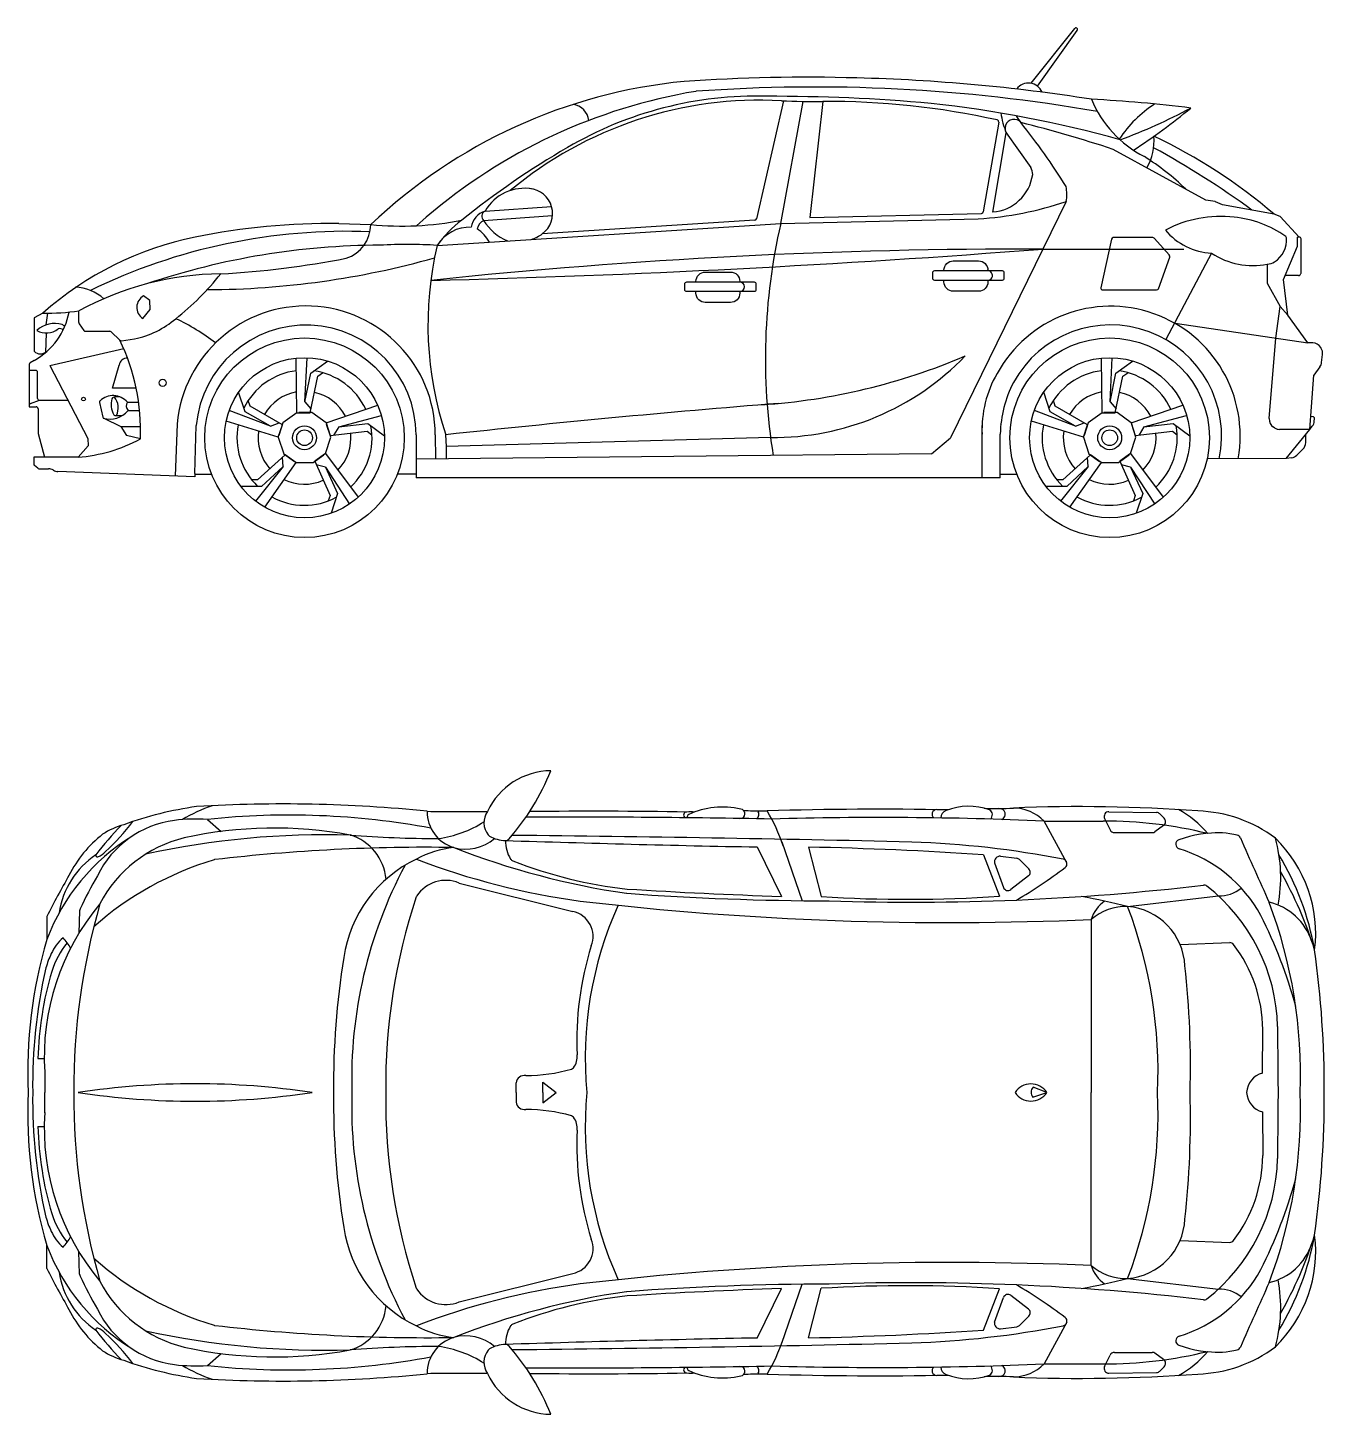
# Model space of a CAD drawing. Header units: millimetres. Extents: x 1.2 to 12.2, y 1.1 to 8.5.
# Drawn here: x 1.18 to 8.12, y 1.05 to 8.47 of the extents above; entities that cross this region are included whole.
import ezdxf

# ---------------------------------------------------------------- set-up
doc = ezdxf.new("R2010")
doc.units = ezdxf.units.MM

# ---------------------------------------------------------------- blocks, each defined once
blk = doc.blocks.new('*U1')
for p, q in [((0.0039, 0.0763), (-0.1443, -0.1076)), ((0.0156, 0.1401), (-0.1325, 0.0057)), ((0.0039, 0.0763), (-0.1112, -0.0293)), ((0.0039, 0.0763), (0, 0.1259)), ((0.0724, 0.0983), (0.0156, 0.1401)), ((0.0724, 0.0983), (0.1652, 0.0983)), ((0.1652, 0.0983), (0.222, 0.1401)), ((-0.1325, 0.0057), (-0.164, 0.0057)), ((-0.1112, -0.0293), (-0.222, -0.0293))]:
    blk.add_line(p, q)
blk.add_lwpolyline([(0.0724, 0.0983), (-0.096, -0.1401)])
blk = doc.blocks.new('*U2')
at = {"color": 0, "linetype": 'ByBlock', "lineweight": -2, "transparency": 16777216}
for p, rotation in [((6.9302, 6.53), 215.9999999999999), ((7.2014, 6.3909), 143.9999999999999), ((6.714, 6.3151), 287.9999999999999), ((7.1529, 6.0899), 71.99999999999994)]:
    blk.add_blockref('*U1', p, dxfattribs=dict(at, rotation=rotation))
blk.add_blockref('*U1', (6.8516, 6.043), dxfattribs=at)
blk = doc.blocks.new('*U3')
for p, q in [((0.0039, 0.0763), (-0.1443, -0.1076)), ((0.0156, 0.1401), (-0.1325, 0.0057)), ((0.0039, 0.0763), (-0.1112, -0.0293)), ((0.0039, 0.0763), (0, 0.1259)), ((0.0724, 0.0983), (0.0156, 0.1401)), ((0.0724, 0.0983), (0.1652, 0.0983)), ((0.1652, 0.0983), (0.222, 0.1401)), ((-0.1325, 0.0057), (-0.164, 0.0057)), ((-0.1112, -0.0293), (-0.222, -0.0293))]:
    blk.add_line(p, q)
blk.add_lwpolyline([(0.0724, 0.0983), (-0.096, -0.1401)])
blk = doc.blocks.new('*U4')
at = {"color": 0, "linetype": 'ByBlock', "lineweight": -2, "transparency": 16777216}
for p, rotation in [((6.9302, 6.53), 215.9999999999999), ((7.2014, 6.3909), 143.9999999999999), ((6.714, 6.3151), 287.9999999999999), ((7.1529, 6.0899), 71.99999999999994)]:
    blk.add_blockref('*U3', p, dxfattribs=dict(at, rotation=rotation))
blk.add_blockref('*U3', (6.8516, 6.043), dxfattribs=at)

msp = doc.modelspace()

# ---------------------------------------------------------------- linework, layer by layer
for p, q in [((6.5501, 8.1696), (6.7828, 8.4636)), ((6.5847, 8.154), (6.7964, 8.4528)), ((5.2261, 8.0751), (5.0817, 7.4449)), ((5.2107, 7.4192), (5.3308, 8.0725)), ((5.4355, 8.0729), (5.3665, 7.452)), ((6.3763, 7.9621), (6.294, 7.4823)), ((6.3442, 7.4813), (6.4168, 7.9047)), ((6.4168, 7.9047), (6.5475, 7.7199)), ((7.4837, 7.5455), (6.9886, 7.8161)), ((3.6291, 7.4865), (3.9848, 7.5116)), ((6.7381, 7.5371), (6.1191, 6.2741)), ((7.5336, 7.5371), (7.4837, 7.5455)), ((7.5742, 7.5201), (7.5359, 7.5365)), ((7.8494, 7.4699), (7.5742, 7.5201)), ((2.8477, 7.4201), (3.0185, 7.4141)), ((3.3142, 7.4531), (3.2625, 7.4078)), ((3.3735, 7.3024), (5.2107, 7.4192)), ((3.6219, 7.436), (3.99, 7.4621)), ((5.0725, 7.4371), (3.9355, 7.3648)), ((5.2107, 7.4192), (6.2662, 7.4445)), ((5.3665, 7.452), (6.2844, 7.474)), ((7.8819, 7.4571), (7.8494, 7.4699)), ((7.9838, 7.3471), (7.8819, 7.4571)), ((7.2003, 7.3443), (6.989, 7.3443)), ((7.9834, 7.3471), (7.9742, 7.3471)), ((7.9742, 7.2979), (7.9742, 7.3468)), ((6.6137, 7.2832), (7.367, 7.2832)), ((6.9792, 7.3364), (6.9224, 7.0765)), ((7.289, 7.2497), (7.2078, 7.3409)), ((7.8988, 7.1198), (7.9742, 7.2979)), ((7.9934, 7.1549), (7.9934, 7.3371)), ((7.2305, 7.071), (7.2909, 7.2397)), ((7.5153, 7.261), (7.2697, 6.7989)), ((7.8128, 7.2016), (7.8128, 7.1006)), ((7.9227, 6.9303), (7.8988, 7.1198)), ((7.9801, 7.1408), (7.9077, 7.1408)), ((7.9879, 7.1445), (7.9912, 7.1486)), ((6.9322, 7.0643), (7.221, 7.0643)), ((7.8128, 7.1006), (7.8823, 6.9755)), ((1.8363, 7.0084), (1.8035, 7.0326)), ((1.8381, 6.9592), (1.8363, 7.0084)), ((7.8594, 6.8068), (7.8823, 6.9755)), ((7.8823, 6.9755), (7.9227, 6.9303)), ((1.264, 6.9399), (1.2175, 6.9154)), ((1.2175, 6.9154), (1.2175, 6.7362)), ((1.2817, 6.8773), (1.2905, 6.94)), ((1.4569, 6.8896), (1.4573, 6.952)), ((1.7986, 6.912), (1.8381, 6.9592)), ((8.0301, 6.7812), (7.9227, 6.9303)), ((1.2815, 6.834), (1.279, 6.7304)), ((1.4586, 6.884), (1.4829, 6.8477)), ((1.4912, 6.8432), (1.6231, 6.8432)), ((1.6301, 6.8404), (1.6761, 6.7955)), ((7.3203, 6.8873), (8.0301, 6.7812)), ((1.3015, 6.6603), (1.6967, 6.7504)), ((1.6844, 6.7928), (1.7546, 6.8025)), ((7.8231, 6.3763), (7.8594, 6.8068)), ((8.0557, 6.7812), (8.0301, 6.7812)), ((8.1017, 6.7518), (8.0985, 6.7571)), ((1.2176, 6.6878), (1.1966, 6.6745)), ((8.1032, 6.6763), (8.1085, 6.7199)), ((1.1919, 6.6663), (1.1913, 6.6337)), ((1.2264, 6.6337), (1.1913, 6.6337)), ((1.1913, 6.6337), (1.1913, 6.4469)), ((1.2364, 6.484), (1.2364, 6.6237)), ((1.3015, 6.6603), (1.5043, 6.27)), ((1.636, 6.5384), (1.6718, 6.6623)), ((8.0399, 6.3184), (8.0624, 6.6081)), ((8.0944, 6.6535), (8.0624, 6.6081)), ((1.7637, 6.5384), (1.636, 6.5384)), ((1.1978, 6.4563), (1.2464, 6.474)), ((1.2464, 6.474), (1.3982, 6.474)), ((1.5671, 6.4618), (1.5845, 6.384)), ((1.7166, 6.4648), (1.7765, 6.4649)), ((1.1913, 6.4469), (1.1913, 6.4393)), ((1.1913, 6.4393), (1.2292, 6.4393)), ((1.2392, 6.4293), (1.2392, 6.2988)), ((1.7201, 6.4192), (1.7819, 6.4193)), ((8.0561, 6.3864), (8.0453, 6.3873)), ((1.5898, 6.3777), (1.6815, 6.3342)), ((1.6815, 6.3342), (1.7118, 6.2852)), ((1.6815, 6.3342), (1.7869, 6.3342)), ((1.9831, 6.3482), (1.9723, 6.0686)), ((2.0764, 6.0824), (2.0852, 6.3392)), ((6.2874, 6.0592), (6.2874, 6.3402)), ((7.852, 6.3262), (7.8462, 6.3299)), ((8.0399, 6.3184), (7.8788, 6.3184)), ((7.9134, 6.162), (8.0399, 6.3184)), ((8.0399, 6.3184), (8.0533, 6.335)), ((8.0643, 6.3626), (8.0653, 6.3757)), ((1.2396, 6.2962), (1.2734, 6.1699)), ((1.5061, 6.2303), (1.4525, 6.1699)), ((1.5043, 6.27), (1.5061, 6.2303)), ((1.7863, 6.2678), (1.7118, 6.2852)), ((3.2605, 6.2889), (3.2605, 6.0592)), ((3.3629, 6.2892), (3.3642, 6.161)), ((3.4187, 6.2897), (3.4205, 6.2266)), ((6.0163, 6.1884), (6.1191, 6.2741)), ((6.385, 6.0592), (6.385, 6.2938)), ((8.0182, 6.2485), (8.0183, 6.2917)), ((1.2858, 6.1699), (1.2153, 6.1699)), ((1.2153, 6.1699), (1.2153, 6.1334)), ((1.4525, 6.1699), (1.2858, 6.1699)), ((6.0163, 6.1884), (3.2605, 6.1599)), ((7.9134, 6.162), (7.4918, 6.1612)), ((7.9437, 6.1672), (7.9134, 6.162)), ((7.9701, 6.1807), (8.0031, 6.2128)), ((1.2369, 6.1106), (1.2189, 6.1257)), ((1.2433, 6.1082), (1.2941, 6.1082)), ((2.0764, 6.0646), (1.3453, 6.093)), ((2.0764, 6.0824), (2.0764, 6.0824)), ((2.0764, 6.0824), (2.0764, 6.0646)), ((2.1676, 6.0772), (2.0764, 6.0772)), ((3.2605, 6.0785), (3.1605, 6.0785)), ((6.385, 6.0592), (3.2605, 6.0592)), ((6.385, 6.0785), (6.4733, 6.0785)), ((2.1446, 4.2324), (2.2189, 4.1681)), ((6.9429, 4.2374), (6.9729, 4.176)), ((6.9658, 4.2734), (7.2209, 4.2691)), ((7.2381, 4.2618), (7.2616, 4.2383)), ((6.7411, 4.0006), (6.6192, 4.2238)), ((6.6192, 4.2238), (6.9356, 4.2238)), ((6.9954, 4.162), (7.1976, 4.162)), ((7.2586, 4.2004), (7.2122, 4.1668)), ((5.2157, 4.1129), (5.3246, 3.7966)), ((5.3595, 4.0843), (5.4268, 3.8192)), ((6.2943, 4.0434), (6.381, 3.8217)), ((6.3858, 4.0357), (6.4728, 4.0244)), ((6.4872, 4.0174), (6.5377, 3.9675)), ((6.3533, 4.0001), (6.4022, 3.8688)), ((3.4904, 3.8922), (4.0996, 3.7394)), ((6.5355, 3.93), (6.4413, 3.8567)), ((7.0658, 3.7669), (7.5513, 3.823)), ((1.4608, 3.7435), (1.4575, 3.6231)), ((6.8704, 3.6975), (6.8704, 2.7718)), ((7.3464, 3.5637), (7.6121, 3.5733)), ((7.7868, 2.876), (7.7884, 3.109)), ((1.2381, 2.953), (1.272, 2.9531)), ((1.2743, 2.8797), (1.2743, 2.7718)), ((3.7955, 2.7718), (3.7955, 2.8241)), ((3.9389, 2.7718), (3.9389, 2.8273)), ((3.9389, 2.8273), (4.01, 2.7718)), ((1.2743, 2.6638), (1.2743, 2.7718)), ((3.7955, 2.7718), (3.7955, 2.7194)), ((3.9389, 2.7718), (3.9389, 2.7162)), ((3.9389, 2.7162), (4.01, 2.7718)), ((6.5597, 2.7468), (6.6334, 2.7718)), ((6.6334, 2.7718), (6.561, 2.7996)), ((6.8704, 1.846), (6.8704, 2.7718)), ((7.7868, 2.6675), (7.7884, 2.4345)), ((1.2381, 2.5905), (1.272, 2.5905)), ((7.3464, 1.9798), (7.6121, 1.9702)), ((1.4608, 1.8), (1.4575, 1.9205)), ((3.4904, 1.6513), (4.0996, 1.8041)), ((5.2157, 1.4306), (5.3246, 1.747)), ((5.3595, 1.4592), (5.4268, 1.7243)), ((6.2943, 1.5001), (6.381, 1.7219)), ((7.0658, 1.7766), (7.5513, 1.7205)), ((6.3533, 1.5434), (6.4022, 1.6747)), ((6.5355, 1.6136), (6.4413, 1.6868)), ((6.4872, 1.5261), (6.5377, 1.576)), ((6.3858, 1.5078), (6.4728, 1.5191)), ((6.7411, 1.5429), (6.6192, 1.3197)), ((2.1446, 1.3112), (2.2189, 1.3754)), ((6.9429, 1.3061), (6.9729, 1.3675)), ((6.9954, 1.3815), (7.1976, 1.3815)), ((7.2586, 1.3431), (7.2122, 1.3767)), ((6.6192, 1.3197), (6.9356, 1.3197)), ((6.9658, 1.2702), (7.2209, 1.2744)), ((7.2381, 1.2817), (7.2616, 1.3052))]:
    msp.add_line(p, q)
for points in [[(6.0837, 7.1676), (6.0837, 7.17, -0.414214), (6.1337, 7.22), (6.2684, 7.22, -0.414214), (6.3184, 7.17), (6.3184, 7.1676)], [(4.7573, 7.1076), (4.7573, 7.11, -0.414214), (4.8073, 7.16), (4.942, 7.16, -0.414214), (4.992, 7.11), (4.992, 7.1076)], [(4.992, 7.0552), (4.992, 7.0472, -0.414214), (4.942, 6.9972), (4.8073, 6.9972, -0.414214), (4.7573, 7.0472), (4.7573, 7.0552)], [(6.3184, 7.1152), (6.3184, 7.1072, -0.414214), (6.2684, 7.0572), (6.1337, 7.0572, -0.414214), (6.0837, 7.1072), (6.0837, 7.1152)]]:
    msp.add_lwpolyline(points, format="xyb")
for points in [[(6.0342, 7.1676), (6.3942, 7.1676, -0.414214), (6.4042, 7.1576), (6.4042, 7.1252, -0.414214), (6.3942, 7.1152), (6.0342, 7.1152, -0.414214), (6.0242, 7.1252), (6.0242, 7.1576, -0.414214)], [(4.7079, 7.1076), (5.0679, 7.1076, -0.414214), (5.0779, 7.0976), (5.0779, 7.0652, -0.414214), (5.0679, 7.0552), (4.7079, 7.0552, -0.414214), (4.6979, 7.0652), (4.6979, 7.0976, -0.414214)]]:
    msp.add_lwpolyline(points, format="xyb", close=True)
for points in [[(5.156, 6.2758), (3.4205, 6.2266), (3.4212, 6.1615)], [(5.0845, 4.085), (5.2141, 3.8206)], [(1.2859, 3.7129), (1.2859, 3.591)], [(1.2859, 1.8307), (1.2859, 1.9526)], [(5.0845, 1.4585), (5.2141, 1.7229)]]:
    msp.add_lwpolyline(points)
for centre, radius in [((2.6638, 6.2738), 0.5337), ((6.97, 6.2738), 0.5337), ((2.6638, 6.2738), 0.4283), ((6.97, 6.2738), 0.4283), ((1.9052, 6.568), 0.0193), ((1.4817, 6.4803), 0.0099), ((2.6638, 6.2738), 0.0639), ((2.6638, 6.2738), 0.0419), ((6.97, 6.2738), 0.0639), ((6.97, 6.2738), 0.0419)]:
    msp.add_circle(centre, radius)
for centre, radius, start, end in [((6.7896, 8.4582), 0.0087, 321.63936, 141.63936), ((4.9668, 5.3659), 2.8268, 95.54751, 133.56708), ((5.3507, -1.3707), 9.5728, 88.40123, 93.93675), ((5.3745, -1.4504), 9.6518, 81.07423, 88.55548), ((6.5359, 8.0924), 0.0785, 22.33613, 143.78517), ((5.2456, 5.1975), 2.9695, 99.46244, 130.57115), ((5.0798, 6.1117), 1.9892, 88.39059, 120.48261), ((4.759, 8.1167), 0.01, 92.92796, 99.46244), ((5.3943, -0.5933), 8.7432, 80.05508, 94.17013), ((5.1605, -1.5302), 9.6303, 84.91283, 90.14788), ((7.4329, 8.3178), 0.6074, 202.5821, 242.84787), ((6.4833, 0.6441), 7.4505, 82.89959, 87.00944), ((5.0995, 5.9937), 2.0858, 86.84342, 129.80459), ((4.0858, 7.9582), 0.0997, 7.39812, 81.40469), ((5.38, 11.572), 3.4996, 267.28734, 270.90823), ((5.4607, 3.8789), 4.194, 77.49692, 90.34452), ((5.3557, 1.9297), 6.1678, 74.29217, 83.86948), ((6.7853, 8.0592), 0.3996, 186.84607, 202.74665), ((7.565, 7.5125), 0.6514, 122.957, 146.59635), ((5.9084, 10.8559), 3.1907, 290.49436, 297.95648), ((5.3793, 10.4745), 3.1685, 302.82193, 309.72418), ((6.3664, 7.9638), 0.01, 350.26838, 76.89576), ((6.4584, 7.9285), 0.0479, 40.5615, 220.76892), ((6.7907, 8.1929), 0.3768, 211.489, 218.77428), ((4.9824, 1.8377), 6.306, 71.44936, 76.12292), ((3.59, 5.6457), 3.7138, 32.0685, 38.54031), ((6.9119, 7.8631), 0.2957, 330.4803, 4.46492), ((5.9958, 5.312), 2.8447, 49.33808, 64.80762), ((6.3157, 3.9451), 4.4835, 120.04896, 128.82662), ((4.8886, 3.5866), 4.8298, 53.94996, 61.3395), ((6.4953, 7.6845), 0.063, 357.26823, 34.17462), ((6.4431, 6.6417), 1.3407, 45.88554, 57.89366), ((6.327, 7.7143), 0.2335, 274.21502, 351.92756), ((3.8403, 7.3643), 0.2439, 79.78073, 149.95443), ((3.8564, 7.4731), 0.1341, 306.17453, 84.87154), ((6.4512, 7.5738), 0.2892, 352.71461, 8.68105), ((6.1415, 9.3276), 1.8872, 273.79009, 288.43061), ((7.5319, 7.5273), 0.01, 66.86091, 80.42822), ((2.8096, 3.746), 3.6743, 89.40678, 101.47504), ((3.1828, 9.0379), 1.632, 264.22281, 281.3778), ((3.8879, 6.9355), 0.6319, 127.32728, 144.49932), ((3.6622, 7.3838), 0.1079, 107.83924, 171.64636), ((3.6557, 7.3728), 0.0717, 118.09025, 164.37783), ((3.644, 7.4586), 0.0316, 118.10345, 225.59555), ((3.8584, 7.581), 0.2774, 211.50303, 246.6887), ((5.0719, 7.4471), 0.01, 273.63641, 347.09068), ((8.3515, 6.6957), 3.223, 167.02792, 189.21314), ((6.2842, 7.484), 0.01, 271.37202, 350.26838), ((7.5611, 6.8323), 0.6251, 83.15032, 117.96271), ((7.5874, 6.9038), 0.5513, 54.01176, 84.97346), ((2.4242, 5.6363), 1.7451, 101.42054, 131.66908), ((2.8922, 4.2352), 3.1428, 87.77629, 115.91632), ((2.8265, 7.4163), 0.192, 288.26585, 359.36868), ((3.5458, 7.1983), 0.2013, 87.25911, 148.87348), ((3.4691, 7.2177), 0.2103, 29.14714, 56.01471), ((3.811, 7.5342), 0.2102, 288.04965, 306.32351), ((6.989, 7.3343), 0.01, 90, 167.67307), ((7.2003, 7.3343), 0.01, 41.65789, 90), ((7.5313, 7.6024), 0.3418, 219.62452, 267.32107), ((7.7747, 7.3322), 0.1411, 303.2414, 4.18148), ((7.9055, 7.3417), 0.01, 4.18148, 54.01176), ((7.9834, 7.3371), 0.01, 0, 90), ((3.08, 3.3594), 3.9442, 90.17333, 108.56683), ((3.2124, 4.993), 2.3151, 86.01101, 93.57641), ((5.1842, 6.8759), 1.8602, 166.74565, 198.36658), ((6.5318, -23.1736), 30.4569, 89.8461, 96.01665), ((1.7879, 69.47), 62.3737, 271.425396, 274.437352), ((2.1264, 11.6162), 4.5503, 270.23879, 285.71811), ((1.9364, 12.1287), 4.9862, 273.20865, 280.98678), ((7.2815, 7.243), 0.01, 340.28157, 41.65789), ((7.7369, 7.5966), 0.4022, 236.56751, 280.87376), ((7.803, 7.3001), 0.0989, 275.67266, 299.69472), ((2.2296, 5.5481), 1.6023, 90.50323, 118.81324), ((1.0265, 8.1), 1.5217, 308.58608, 321.38496), ((6.3168, 7.1414), 0.0263, 273.42837, 93.42837), ((7.9801, 7.1508), 0.01, 270, 321.03948), ((7.9834, 7.1549), 0.01, 321.03948, 0), ((1.43, 6.8395), 0.2394, 47.97883, 88.07698), ((4.9902, 7.0814), 0.0263, 273.92866, 86.07134), ((6.9322, 7.0743), 0.01, 167.67307, 270), ((7.221, 7.0743), 0.01, 270, 340.28157), ((1.8367, 6.9709), 0.0701, 118.27066, 237.09809), ((2.6717, 6.2875), 0.6912, 0.13707, 174.96662), ((6.9751, 6.2842), 0.6928, 349.79655, 151.27076), ((1.0398, 7.0135), 0.3711, 298.63172, 349.53943), ((1.2705, 8.384), 1.4442, 269.74351, 277.43356), ((1.6497, 7.2972), 0.5057, 281.9766, 310.12243), ((1.5042, 5.9015), 1.1137, 52.14898, 64.95905), ((1.3285, 6.743), 0.1422, 73.63824, 132.40921), ((1.2838, 6.9344), 0.1005, 239.33235, 308.58704), ((1.3557, 6.8352), 0.0226, 40.57915, 114.12819), ((1.3283, 6.8116), 0.0788, 47.22481, 59.3261), ((1.4669, 6.8895), 0.01, 179.58447, 213.79945), ((1.4912, 6.8532), 0.01, 213.79945, 270), ((1.6231, 6.8332), 0.01, 45.66825, 90), ((2.6717, 6.2875), 0.5888, 0.13707, 174.96662), ((6.9751, 6.2842), 0.5931, 348.03858, 151.27076), ((1.6831, 6.8027), 0.01, 225.66825, 277.93677), ((0.6771, 6.3116), 1.11, 357.73943, 25.84784), ((8.0557, 6.7312), 0.05, 31.11021, 90), ((8.0589, 6.726), 0.05, 353.06152, 31.11021), ((1.2519, 6.7724), 0.0499, 226.45007, 311.04591), ((1.7141, 6.6562), 0.0427, 85.59253, 171.91242), ((4.8877, 9.7644), 3.3216, 273.83112, 293.22159), ((5.1742, 7.6937), 1.4181, 269.26128, 316.17782), ((8.0536, 6.6823), 0.05, 324.81358, 353.06152), ((1.2019, 6.6661), 0.01, 122.15133, 178.87405), ((1.2264, 6.6237), 0.01, 0, 90), ((2.6638, 6.2738), 0.3611, 96.94321, 154.06376), ((2.6638, 6.2738), 0.3611, 24.94321, 82.06376), ((6.8874, 6.3166), 0.6005, 149.95943, 182.2577), ((6.97, 6.2738), 0.3611, 96.94321, 154.06376), ((6.97, 6.2738), 0.3611, 24.94321, 82.06376), ((7.0106, 6.2816), 0.6257, 152.62332, 178.87863), ((1.2013, 6.4469), 0.01, 110.07766, 180), ((1.2464, 6.484), 0.01, 180, 270), ((1.5769, 6.4639), 0.01, 133.38689, 192.57106), ((1.6402, 6.397), 0.1021, 41.6021, 133.38689), ((1.7453, 6.4521), 0.1155, 164.55036, 208.57406), ((1.6436, 6.4802), 0.01, 107.86402, 164.55036), ((1.6635, 6.4183), 0.075, 79.27196, 107.86402), ((1.5763, 6.4338), 0.0911, 333.28567, 39.22637), ((1.7468, 6.4442), 0.0366, 145.74853, 223.08655), ((2.6638, 6.2738), 0.2484, 99.75893, 149.76854), ((2.6638, 6.2738), 0.2484, 27.75893, 77.76854), ((10.2043, -56.2485), 62.9053, 94.563814, 96.19259), ((6.97, 6.2738), 0.2484, 99.75893, 149.76854), ((6.97, 6.2738), 0.2484, 27.75893, 77.76854), ((1.2292, 6.4293), 0.01, 0, 90), ((1.5941, 6.3867), 0.01, 195.95836, 244.63513), ((1.6232, 6.5001), 0.1262, 253.64755, 320.11875), ((1.6512, 6.4035), 0.01, 221.91959, 263.18978), ((1.6699, 6.5601), 0.1676, 263.18978, 277.30312), ((8.0554, 6.3765), 0.01, 355.56276, 85.56276), ((2.6638, 6.2738), 0.3611, 168.94321, 226.06376), ((2.6638, 6.2738), 0.2484, 171.75893, 221.76854), ((2.6638, 6.2738), 0.3611, 312.94321, 10.06376), ((6.3851, 6.3449), 0.0001, 171.98417, 180), ((6.97, 6.2738), 0.3611, 168.94321, 226.06376), ((6.97, 6.2738), 0.2484, 171.75893, 221.76854), ((6.9697, 6.274), 0.3614, 312.95548, 10.00782), ((7.8729, 6.3721), 0.05, 175.17976, 237.66441), ((7.8788, 6.3684), 0.05, 237.66441, 270), ((8.0145, 6.3664), 0.05, 321.03702, 355.56276), ((1.2492, 6.2988), 0.01, 180, 194.99823), ((1.2492, 6.2986), 0.01, 180, 200.15414), ((1.3914, 6.9959), 0.8283, 274.23249, 298.469), ((2.6638, 6.2738), 0.2484, 315.75893, 5.76854), ((6.97, 6.2738), 0.2484, 315.75893, 5.76854), ((7.9682, 6.2486), 0.05, 314.26816, 359.9108), ((7.9352, 6.2165), 0.05, 279.74867, 314.26816), ((1.2253, 6.1334), 0.01, 180, 229.91654), ((1.2433, 6.1182), 0.01, 229.91654, 270), ((1.2941, 6.0582), 0.05, 57.90169, 90), ((1.3472, 6.1429), 0.05, 237.90169, 267.77417), ((2.6638, 6.2738), 0.2484, 243.75893, 293.76854), ((6.97, 6.2738), 0.2484, 243.75893, 293.76854), ((2.6638, 6.2738), 0.3611, 240.94321, 298.06376), ((6.97, 6.2738), 0.3611, 240.94321, 298.06376), ((3.9862, 4.112), 0.3809, 90.76638, 154.63882), ((2.7923, 4.9709), 1.2813, 318.87635, 338.09413), ((2.4546, 3.4897), 0.8643, 109.23126, 120.90228), ((2.5477, -3.3444), 7.6595, 84.21182, 93.44944), ((6.2167, 3.9745), 0.3282, 70.18187, 111.7903), ((2.3604, 2.3759), 1.9446, 98.08745, 109.94538), ((2.0848, 3.3019), 0.9324, 86.32742, 97.18532), ((2.5817, 0.1056), 4.1499, 79.47089, 96.04626), ((3.518, 4.2721), 0.1979, 178.84232, 253.75084), ((3.5038, 12.2893), 8.0154, 268.6871, 270.98768), ((3.7296, 4.215), 0.1063, 145.52697, 218.29386), ((4.0648, -52.1902), 56.4351, 88.88549, 90.22038), ((4.2134, -23.6803), 27.9564, 88.98484, 90.70897), ((4.7073, 4.2558), 0.016, 85.00322, 244.68357), ((4.7288, 4.04), 0.2325, 84.81397, 94.96853), ((4.7278, 4.2431), 0.0182, 120.82482, 186.09001), ((4.9006, 3.8603), 0.438, 77.33378, 114.56909), ((4.9942, 4.2625), 0.0253, 266.29075, 84.50972), ((5.0713, 4.741), 0.4631, 262.45407, 268.7447), ((5.1051, 5.9541), 1.6766, 268.49862, 271.13216), ((5.0664, 4.2596), 0.0277, 300.31774, 40.44599), ((5.7362, -15.0795), 19.3665, 88.90592, 91.7695), ((4.3208, 3.793), 0.9504, 18.31429, 30.67494), ((5.7452, -16.1152), 20.3577, 87.53945, 91.64022), ((6.0444, 4.26), 0.0246, 88.73462, 232.40551), ((6.1083, 4.2396), 0.0419, 108.68111, 179.39962), ((6.3686, 5.448), 1.1578, 266.56238, 274.2839), ((6.3111, 4.2569), 0.0314, 313.42085, 57.35005), ((6.3807, 4.2598), 0.0306, 295.49363, 96.74397), ((6.8119, -4.1631), 8.464, 85.73536, 92.41655), ((6.4499, 4.0529), 0.2406, 45.26793, 88.7666), ((6.9654, 4.2484), 0.025, 89.05386, 206.06529), ((7.2204, 4.2441), 0.025, 45.02436, 89.05386), ((7.244, 4.2206), 0.025, 305.92915, 45.02436), ((7.0865, 3.8179), 0.53, 39.74476, 61.73569), ((7.4207, 3.5568), 0.721, 52.8629, 88.35827), ((1.9989, 3.6304), 0.6673, 128.43005, 153.03286), ((2.7902, 3.1017), 1.5589, 135.21447, 142.83668), ((2.0365, 3.6969), 0.5344, 97.33823, 153.99843), ((1.8113, 3.7984), 0.4213, 105.74003, 122.64288), ((0.8365, 4.9067), 1.1389, 312.05496, 322.97207), ((2.5025, 1.9565), 2.2297, 79.51917, 102.50268), ((3.3021, 4.7165), 0.5912, 277.54671, 302.91856), ((6.944, 1.9347), 2.2891, 76.0974, 90.20981), ((6.9954, 4.187), 0.025, 206.06529, 270), ((7.1976, 4.187), 0.025, 270, 305.92915), ((7.5496, 3.5564), 0.6041, 87.71053, 110.3445), ((7.5505, 3.7558), 0.4049, 75.39751, 98.02128), ((2.3246, 3.1968), 1.111, 121.72917, 159.21981), ((2.1821, 3.4618), 0.6909, 103.58098, 152.5011), ((2.7842, -0.4048), 4.5555, 88.44072, 102.30431), ((3.3138, -5.6763), 9.7595, 89.1263, 96.64254), ((2.8297, 3.8898), 0.2709, 4.79236, 73.16068), ((3.3755, 10.0076), 5.8772, 265.43848, 270.04133), ((3.5171, 3.5522), 0.5327, 95.87086, 118.60619), ((3.5263, 4.308), 0.2347, 254.26259, 310.86621), ((4.9903, 7.9829), 4.1893, 248.61313, 261.6971), ((3.6658, 4.1646), 0.025, 218.29386, 240.08407), ((3.7405, 4.2945), 0.1748, 240.08407, 269.28051), ((3.7386, 4.1446), 0.025, 269.28051, 318.87635), ((3.9227, 4.1176), 0.1844, 179.36451, 211.78529), ((6.9568, 103.0836), 99.0163, 268.137274, 268.916481), ((2.3499, -144.417), 148.5708, 88.626382, 89.450972), ((4.8856, -17.4353), 21.5248, 86.24769, 88.73839), ((5.7418, -1.0205), 5.1343, 78.99965, 88.10666), ((7.3482, 4.0994), 0.025, 110.3445, 253.02807), ((7.6463, 4.1234), 0.025, 23.78661, 75.39751), ((50.7026, 23.1015), 47.0284, 203.78661, 204.24631), ((7.0989, 3.9211), 0.7858, 349.16898, 15.53975), ((7.3607, 3.6217), 0.7109, 352.93401, 45.83297), ((1.802, 3.6654), 0.4555, 123.91722, 171.47788), ((2.6769, 2.3682), 1.7216, 106.75571, 131.48065), ((1.5547, 4.0396), 0.00786, 150.20337, 301.06946), ((1.5212, 4.1303), 0.1045, 291.06332, 318.48972), ((2.1878, 3.9928), 0.025, 96.64254, 106.75571), ((3.5581, 3.3955), 0.6909, 115.36692, 171.84668), ((4.6616, 7.6646), 3.9042, 248.99337, 262.30469), ((3.7872, 4.0336), 0.025, 211.78529, 248.65104), ((4.6532, 6.2491), 2.4037, 248.65104, 263.70728), ((6.3856, 4.0032), 0.0325, 89.67635, 185.45268), ((6.4696, 3.9996), 0.025, 45.35203, 82.62825), ((6.7167, 3.995), 0.025, 306.91029, 78.99965), ((7.1237, 3.3636), 0.7443, 28.47896, 73.02807), ((6.6052, 3.2765), 1.4835, 10.00409, 31.12633), ((5.5939, 1.5414), 4.8243, 150.28171, 153.25027), ((3.7154, 2.689), 2.4911, 150.08891, 154.70209), ((5.3472, 2.8445), 2.4311, 151.96148, 181.71368), ((5.0234, 6.2495), 2.8446, 300.60538, 306.91029), ((6.5202, 3.9497), 0.025, 307.86199, 45.35203), ((5.9864, 2.8797), 2.1803, 17.46918, 29.50029), ((3.4193, 3.7192), 0.1871, 67.65903, 146.15803), ((6.1436, 31.9701), 28.1649, 266.4297, 268.10865), ((5.9089, 17.1974), 13.408, 268.12055, 276.69041), ((6.426, 3.8765), 0.025, 197.86966, 307.86199), ((7.4739, 3.8558), 0.025, 52.13916, 96.69041), ((6.8875, 3.1015), 0.9805, 1.40992, 52.13916), ((7.5554, 4.0083), 0.1853, 268.72252, 309.53621), ((6.3237, 2.8044), 3.2259, 161.69668, 180.57956), ((3.2848, 3.8096), 0.025, 146.5793, 161.69668), ((6.1134, 20.7161), 17.0354, 263.34399, 272.54684), ((4.389, 3.8622), 0.025, 261.6971, 265.80812), ((5.501, 19.0349), 15.2383, 265.80812, 269.8801), ((5.8848, 11.2509), 7.4458, 266.47395, 273.82111), ((6.1266, 0.0213), 3.8615, 75.92281, 79.67157), ((7.0571, 3.6349), 0.197, 125.36754, 161.46397), ((7.7511, 3.4812), 0.3159, 18.20751, 76.90231), ((5.3854, 2.8701), 2.6047, 357.83611, 20.65444), ((2.5511, 2.9606), 1.2793, 140.12299, 183.62404), ((5.084, 2.7787), 3.6548, 164.08647, 180.10904), ((1.4858, 3.7428), 0.025, 154.70209, 178.38461), ((4.0718, 3.6071), 0.1351, 337.98604, 78.14646), ((6.1446, 2.9558), 1.9797, 155.61513, 185.33284), ((7.0587, 3.4768), 0.2901, 88.59714, 130.47825), ((4.7216, 2.8786), 2.5069, 357.55719, 20.75212), ((7.0381, 3.4333), 0.3347, 2.75291, 85.24403), ((5.5515, 2.5839), 2.4989, 15.03268, 27.00408), ((3.6695, 2.8851), 2.486, 163.50503, 182.61363), ((1.5086, 3.4314), 0.2155, 128.96058, 157.34783), ((1.7305, 3.2918), 0.4375, 140.15363, 163.06014), ((1.1273, 3.3809), 0.3287, 29.57992, 41.57618), ((7.613, 3.5483), 0.025, 38.64126, 92.07684), ((7.033, 3.1045), 0.7553, 0.34226, 37.46729), ((1.6706, 3.3354), 0.4028, 153.61729, 165.23568), ((7.206, 2.796), 4.3877, 170.85246, 180.31592), ((5.8163, 3.0498), 1.6966, 162.62436, 182.56725), ((2.7892, 2.7957), 5.3283, 359.74262, 7.96697), ((3.9389, 2.8186), 2.729, 166.8793, 180.98314), ((3.052, 2.9046), 1.8145, 163.52381, 178.47221), ((2.4529, 2.9093), 4.9491, 358.40705, 6.26446), ((59.8868, 3.3741), 52.0198, 180.27375, 180.66349), ((4.0256, 2.9616), 0.0965, 323.57973, 7.30986), ((3.8504, 3.7414), 0.8786, 269.79964, 285.91433), ((4.0844, 2.9206), 0.025, 285.91433, 319.15527), ((2.0785, -1.4007), 4.2191, 81.46727, 98.53273), ((3.8417, 2.8165), 0.0468, 83.07987, 170.53546), ((7.8165, 2.7652), 0.1147, 105.0033, 176.73616), ((3.6695, 2.6584), 2.486, 177.38637, 196.49497), ((3.9389, 2.7249), 2.729, 179.01686, 193.1207), ((5.084, 2.7648), 3.6548, 179.89096, 195.91353), ((2.0785, 6.9442), 4.2191, 261.46727, 278.53273), ((7.206, 2.7476), 4.3877, 179.68408, 189.14754), ((5.3472, 2.6991), 2.4311, 178.28632, 208.03852), ((6.3237, 2.7391), 3.2259, 179.42044, 198.30332), ((6.1446, 2.5878), 1.9797, 174.66716, 204.38487), ((6.5486, 2.7165), 0.1013, 33.06341, 146.93659), ((6.5486, 2.827), 0.1013, 213.06341, 326.93659), ((6.5871, 2.7725), 0.0377, 133.9222, 223.16213), ((4.7216, 2.6649), 2.5069, 339.24788, 2.44281), ((2.4529, 2.6342), 4.9491, 353.73554, 1.59295), ((7.8165, 2.7783), 0.1147, 183.26384, 254.9967), ((5.3854, 2.6734), 2.6047, 339.34556, 2.16389), ((59.8868, 2.1694), 52.0198, 179.33651, 179.72625), ((2.7892, 2.7478), 5.3283, 352.03303, 0.25738), ((3.8417, 2.7271), 0.0468, 189.46454, 276.92013), ((3.8504, 1.8021), 0.8786, 74.08567, 90.20036), ((2.5511, 2.583), 1.2793, 176.37596, 219.87701), ((4.0844, 2.6229), 0.025, 40.84473, 74.08567), ((4.0256, 2.582), 0.0965, 352.69014, 36.42027), ((3.052, 2.6389), 1.8145, 181.52779, 196.47619), ((5.8163, 2.4937), 1.6966, 177.43275, 197.37564), ((6.8875, 2.442), 0.9805, 307.86084, 358.59008), ((7.033, 2.439), 0.7553, 322.53271, 359.65774), ((5.5515, 2.9597), 2.4989, 332.99592, 344.96732), ((1.6706, 2.2081), 0.4028, 194.76432, 206.38271), ((1.7305, 2.2517), 0.4375, 196.93986, 219.84637), ((7.0381, 2.1102), 0.3347, 274.75597, 357.24709), ((1.5086, 2.1121), 0.2155, 202.65217, 231.03942), ((3.5581, 2.148), 0.6909, 188.15332, 244.63308), ((7.3607, 1.9219), 0.7109, 314.16703, 7.06599), ((6.6052, 2.267), 1.4835, 328.87367, 349.99591), ((5.9864, 2.6638), 2.1803, 330.49971, 342.53082), ((2.3246, 2.3467), 1.111, 200.78019, 238.27083), ((1.1273, 2.1626), 0.3287, 318.42382, 330.42008), ((4.0718, 1.9364), 0.1351, 281.85354, 22.01396), ((7.613, 1.9952), 0.025, 267.92316, 321.35874), ((7.7511, 2.0624), 0.3159, 283.09769, 341.79249), ((2.6769, 3.1753), 1.7216, 228.51935, 253.24429), ((6.1134, -15.1726), 17.0354, 87.45316, 96.65601), ((5.5939, 4.0021), 4.8243, 206.74973, 209.71829), ((1.802, 1.8781), 0.4555, 188.52212, 236.08278), ((1.4858, 1.8007), 0.025, 181.61539, 205.29791), ((3.7154, 2.8545), 2.4911, 205.29791, 209.91109), ((7.0587, 2.0667), 0.2901, 229.52175, 271.40286), ((7.0571, 1.9086), 0.197, 198.53603, 234.63246), ((7.1237, 2.1799), 0.7443, 286.97193, 331.52104), ((2.1821, 2.0817), 0.6909, 207.4989, 256.41902), ((3.2848, 1.7339), 0.025, 198.30332, 213.4207), ((4.6616, -2.121), 3.9042, 97.69531, 111.00663), ((3.4193, 1.8243), 0.1871, 213.84197, 292.34097), ((4.9903, -2.4394), 4.1893, 98.3029, 111.38687), ((4.389, 1.6813), 0.025, 94.19188, 98.3029), ((5.501, -13.4913), 15.2383, 90.1199, 94.19188), ((6.1436, -26.4266), 28.1649, 91.89135, 93.5703), ((5.8848, -5.7074), 7.4458, 86.17889, 93.52605), ((5.9089, -11.6538), 13.408, 83.30959, 91.87945), ((5.0234, -0.706), 2.8446, 53.08971, 59.39462), ((6.1266, 5.5222), 3.8615, 280.32843, 284.07719), ((7.5554, 1.5352), 0.1853, 50.46379, 91.27748), ((50.7026, -17.558), 47.0284, 155.75369, 156.21339), ((7.0989, 1.6224), 0.7858, 344.46025, 10.83102), ((4.6532, -0.7056), 2.4037, 96.29272, 111.34896), ((6.426, 1.6671), 0.025, 52.13801, 162.13034), ((7.4739, 1.6877), 0.025, 263.30959, 307.86084), ((1.9989, 1.9131), 0.6673, 206.96714, 231.56995), ((2.0365, 1.8466), 0.5344, 206.00157, 262.66177), ((2.8297, 1.6537), 0.2709, 286.83932, 355.20764), ((6.5202, 1.5938), 0.025, 314.64797, 52.13801), ((6.7167, 1.5485), 0.025, 281.00035, 53.08971), ((1.5547, 1.5039), 0.00786, 58.93054, 209.79663), ((2.7902, 2.4418), 1.5589, 217.16332, 224.78553), ((1.5212, 1.4132), 0.1045, 41.51028, 68.93668), ((2.7842, 5.9483), 4.5555, 257.69569, 271.55928), ((2.1878, 1.5507), 0.025, 253.24429, 263.35746), ((3.3138, 11.2198), 9.7595, 263.35746, 270.8737), ((3.5171, 1.9913), 0.5327, 241.39381, 264.12914), ((3.9227, 1.4259), 0.1844, 148.21471, 180.63549), ((3.7872, 1.5099), 0.025, 111.34896, 148.21471), ((4.8856, 22.9788), 21.5248, 271.26161, 273.75231), ((5.7418, 6.564), 5.1343, 271.89334, 281.00035), ((6.3856, 1.5403), 0.0325, 174.54732, 270.32365), ((6.4696, 1.5439), 0.025, 277.37175, 314.64797), ((0.8365, 0.6368), 1.1389, 37.02793, 47.94504), ((2.5025, 3.587), 2.2297, 257.49732, 280.48083), ((3.3755, -4.4641), 5.8772, 89.95867, 94.56152), ((3.518, 1.2715), 0.1979, 106.24916, 181.15768), ((3.3021, 0.827), 0.5912, 57.08144, 82.45329), ((3.5263, 1.2355), 0.2347, 49.13379, 105.73741), ((3.7405, 1.249), 0.1748, 90.71949, 119.91593), ((6.9568, -97.5401), 99.0163, 91.083519, 91.862726), ((3.7386, 1.3989), 0.025, 41.12365, 90.71949), ((2.7923, 0.5726), 1.2813, 21.90587, 41.12365), ((2.3499, 149.9606), 148.5708, 270.549028, 271.373618), ((4.3208, 1.7505), 0.9504, 329.32506, 341.68571), ((7.3482, 1.4441), 0.025, 106.97193, 249.6555), ((7.5496, 1.9871), 0.6041, 249.6555, 272.28947), ((7.4207, 1.9867), 0.721, 271.64173, 307.1371), ((7.6463, 1.4201), 0.025, 284.60249, 336.21339), ((1.8113, 1.7451), 0.4213, 237.35712, 254.25997), ((2.3604, 3.1676), 1.9446, 250.05462, 261.91255), ((2.5817, 5.4379), 4.1499, 263.95374, 280.52911), ((3.7296, 1.3285), 0.1063, 141.70614, 214.47303), ((3.6658, 1.3789), 0.025, 119.91593, 141.70614), ((6.944, 3.6088), 2.2891, 269.79019, 283.9026), ((6.9954, 1.3565), 0.025, 90, 153.93471), ((7.1976, 1.3565), 0.025, 54.07085, 90), ((7.244, 1.3229), 0.025, 314.97564, 54.07085), ((7.0865, 1.7256), 0.53, 298.26431, 320.25524), ((7.5505, 1.7877), 0.4049, 261.97872, 284.60249), ((2.0848, 2.2417), 0.9324, 262.81468, 273.67258), ((2.4546, 2.0538), 0.8643, 239.09772, 250.76874), ((2.5477, 8.8879), 7.6595, 266.55056, 275.78818), ((3.5038, -6.7458), 8.0154, 89.01232, 91.3129), ((3.9862, 1.4315), 0.3809, 205.36118, 269.23362), ((4.0648, 57.7337), 56.4351, 269.77962, 271.11451), ((4.2134, 29.2238), 27.9564, 269.29103, 271.01516), ((4.7073, 1.2878), 0.016, 115.31643, 274.99678), ((4.7288, 1.5035), 0.2325, 265.03147, 275.18603), ((4.7278, 1.3004), 0.0182, 173.90999, 239.17518), ((4.9006, 1.6832), 0.438, 245.43091, 282.66622), ((4.9942, 1.281), 0.0253, 275.49028, 93.70925), ((5.0713, 0.8025), 0.4631, 91.2553, 97.54593), ((5.1051, -0.4106), 1.6766, 88.86784, 91.50138), ((5.0664, 1.2839), 0.0277, 319.55401, 59.68226), ((5.7362, 20.623), 19.3665, 268.2305, 271.09408), ((5.7452, 21.6587), 20.3577, 268.35978, 272.46055), ((6.0444, 1.2835), 0.0246, 127.59449, 271.26538), ((6.1083, 1.3039), 0.0419, 180.60038, 251.31889), ((6.2167, 1.569), 0.3282, 248.2097, 289.81813), ((6.3111, 1.2866), 0.0314, 302.64995, 46.57915), ((6.3807, 1.2837), 0.0306, 263.25603, 64.50637), ((6.4499, 1.4907), 0.2406, 271.2334, 314.73207), ((6.8119, 9.7066), 8.464, 267.58345, 274.26464), ((6.9654, 1.2952), 0.025, 153.93471, 270.94614), ((7.2204, 1.2994), 0.025, 270.94614, 314.97564), ((6.3686, 0.0956), 1.1578, 85.7161, 93.43762)]:
    msp.add_arc(centre, radius, start, end)

# ---------------------------------------------------------------- block references
for name, p in [('*U4', (-4.3062, 0)), ('*U2', (0, 0))]:
    msp.add_blockref(name, p)

doc.saveas('drawing.dxf')
